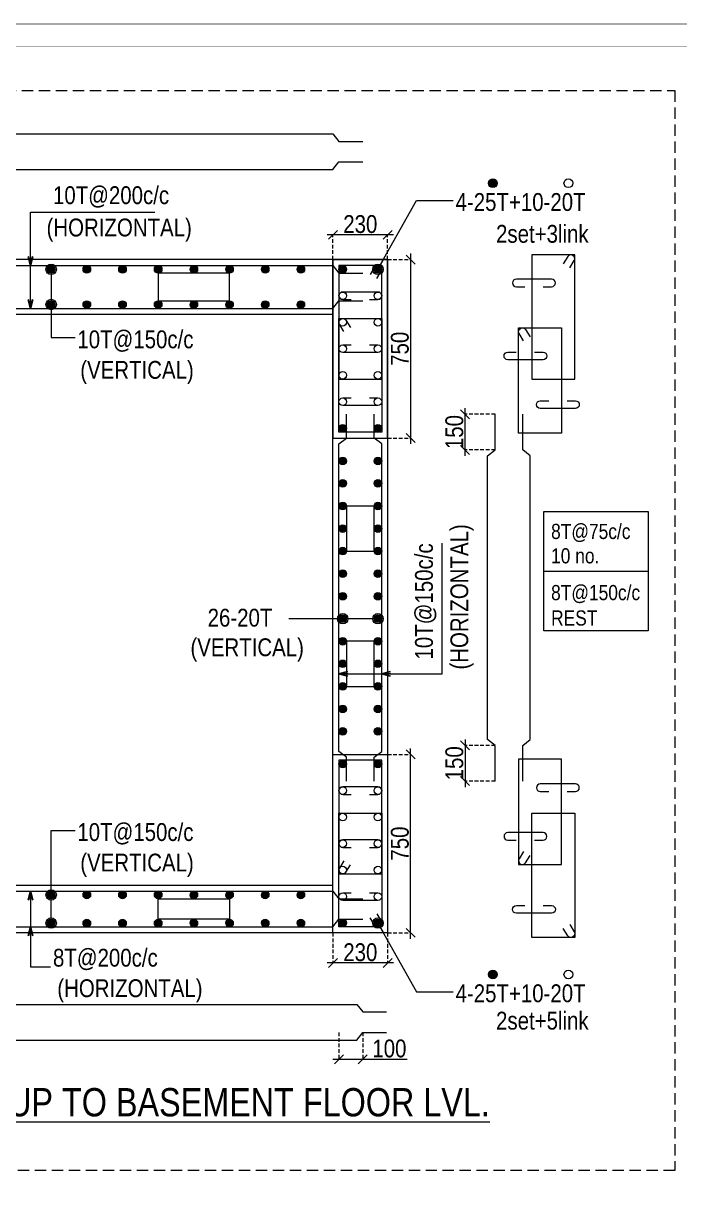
# Model space of a CAD drawing. Header units: millimetres. Extents: x 1112055 to 3390982, y -148532 to 766891.
# Drawn here: x 2258776 to 2269805, y 266393 to 286292 of the extents above; entities that cross this region are included whole.
import ezdxf

# ---------------------------------------------------------------- set-up
doc = ezdxf.new("R2010")
doc.units = ezdxf.units.MM
doc.header["$PDMODE"] = 35
doc.header["$PDSIZE"] = -25
doc.linetypes.add('DASHED2', pattern=[0.375, 0.25, -0.125])
doc.linetypes.add('Hidden', pattern=[9.525, 6.35, -3.175])
for name, color, linetype, lineweight in [('B COL. SIZE DIM', 220, 'Continuous', 25), ('B COLUMN', 1, 'Hidden', 9), ('B P.C.C', 251, 'Continuous', 0), ('B STEEL', 34, 'Continuous', 15), ('B STEEL TEXT', 7, 'Continuous', 15), ('B TITLE BLOCK', 250, 'Continuous', 0)]:
    doc.layers.add(name, color=color, linetype=linetype, lineweight=lineweight)
doc.styles.add('ARIAL', font='arial.ttf')
doc.styles.add('dim inside', font='romans.shx', dxfattribs={"width": 0.8, "height": 125})
doc.styles.add('SWINC', font='swissc.ttf')
doc.dimstyles.new('DIM 1', dxfattribs={"dimscale": 0, "dimtxt": 230, "dimasz": 150, "dimexe": 0.18, "dimexo": 0.0625, "dimgap": 0.5, "dimtad": 1, "dimdec": 0, "dimzin": 0, "dimdsep": 46, "dimtxsty": 'ARIAL', "dimblk": 'OBLIQUE', "dimcen": 6, "dimse1": 1, "dimse2": 1, "dimclrd": 256, "dimclrt": 256, "dimadec": 0, "dimazin": 2, "dimtfac": 0.75, "dimtdec": 0, "dimtix": 1, "dimtofl": 0, "dimtmove": 1, "dimatfit": 3, "dimldrblk": 'OPEN30', "dimfxl": 0.18, "dimfrac": 1, "dimtolj": 1, "dimtzin": 0, "dimlwd": -1, "dimarcsym": 0})
doc.dimstyles.new('dim inside', dxfattribs={"dimtxt": 125, "dimasz": 100, "dimexe": 0, "dimexo": 0, "dimgap": 10, "dimtad": 0, "dimdec": 0, "dimzin": 0, "dimdsep": 46, "dimtxsty": 'dim inside', "dimblk": 'SMALL', "dimcen": 0.09, "dimadec": 0, "dimazin": 0, "dimtfac": 1, "dimtdec": 0, "dimtofl": 0, "dimtmove": 0, "dimatfit": 3, "dimfxl": 1, "dimtolj": 1, "dimtzin": 0, "dimarcsym": 2})

# ---------------------------------------------------------------- blocks, each defined once
blk = doc.blocks.new('_Oblique')
at = {"color": 0, "linetype": 'ByBlock', "lineweight": -2}
blk.add_line((-0.5, -0.5), (0.5, 0.5), dxfattribs=at)
blk = doc.blocks.new('_Open30')
at = {"color": 0, "linetype": 'ByBlock', "lineweight": -2}
for p, q in [((-1, 0.27), (0, 0)), ((0, 0), (-1, -0.27)), ((0, 0), (-1, 0))]:
    blk.add_line(p, q, dxfattribs=at)
blk = doc.blocks.new('*D667')
at = {"layer": 'B COL. SIZE DIM', "color": 250, "lineweight": 9, "ltscale": 250, "transparency": 16777216}
blk.add_line((2264999, 282742), (2263879, 282742), dxfattribs=at)
at = {"layer": 'B COL. SIZE DIM', "color": 250, "linetype": 'DASHED2', "lineweight": 9, "ltscale": 250, "transparency": 16777216}
for p, q in [((2263979, 282326), (2263979, 282742)), ((2264899, 282326), (2264899, 282742))]:
    blk.add_line(p, q, dxfattribs=at)
at = {"layer": 'Defpoints', "color": 0, "ltscale": 250, "transparency": 16777216}
for p in [(2263979, 282742), (2263979, 282326), (2264899, 282326)]:
    blk.add_point(p, dxfattribs=at)
at = {"layer": 'B COL. SIZE DIM', "color": 250, "lineweight": 9, "ltscale": 250, "transparency": 16777216, "xscale": 150, "yscale": 150, "zscale": 150, "rotation": 180}
blk.add_blockref('_Oblique', (2263979, 282742), dxfattribs=at)
at = {"layer": 'B COL. SIZE DIM', "color": 250, "lineweight": 9, "ltscale": 250, "transparency": 16777216, "xscale": 150, "yscale": 150, "zscale": 150}
blk.add_blockref('_Oblique', (2264899, 282742), dxfattribs=at)
at = {"layer": 'B COL. SIZE DIM', "color": 6, "ltscale": 250, "transparency": 16777216, "insert": (2264439, 282921), "char_height": 300, "attachment_point": 5, "style": 'SWINC'}
blk.add_mtext('\\A1;230', dxfattribs=at)
blk = doc.blocks.new('*D668')
at = {"layer": 'B COL. SIZE DIM', "color": 250, "lineweight": 9, "ltscale": 250, "transparency": 16777216}
blk.add_line((2265284, 282426), (2265284, 279226), dxfattribs=at)
at = {"layer": 'B COL. SIZE DIM', "color": 250, "linetype": 'DASHED2', "lineweight": 9, "ltscale": 250, "transparency": 16777216}
for p, q in [((2264899, 282326), (2265284, 282326)), ((2264899, 279326), (2265284, 279326))]:
    blk.add_line(p, q, dxfattribs=at)
at = {"layer": 'Defpoints', "color": 0, "ltscale": 250, "transparency": 16777216}
for p in [(2264899, 282326), (2264899, 279326), (2265284, 279326)]:
    blk.add_point(p, dxfattribs=at)
at = {"layer": 'B COL. SIZE DIM', "color": 250, "lineweight": 9, "ltscale": 250, "transparency": 16777216, "xscale": 150, "yscale": 150, "zscale": 150}
for p, rotation in [((2265284, 282326), 90), ((2265284, 279326), 270)]:
    blk.add_blockref('_Oblique', p, dxfattribs=dict(at, rotation=rotation))
at = {"layer": 'B COL. SIZE DIM', "color": 6, "ltscale": 250, "transparency": 16777216, "insert": (2265105, 280826), "char_height": 300, "attachment_point": 5, "rotation": 90, "style": 'SWINC'}
blk.add_mtext('\\A1;750', dxfattribs=at)
blk = doc.blocks.new('*D663')
at = {"layer": 'B COL. SIZE DIM', "color": 250, "linetype": 'DASHED2', "lineweight": 9, "ltscale": 250, "transparency": 16777216}
for p, q in [((2263979, 271008), (2263979, 270501)), ((2264899, 271008), (2264899, 270501))]:
    blk.add_line(p, q, dxfattribs=at)
at = {"layer": 'B COL. SIZE DIM', "color": 250, "lineweight": 9, "ltscale": 250, "transparency": 16777216}
blk.add_line((2264999, 270501), (2263879, 270501), dxfattribs=at)
at = {"layer": 'Defpoints', "color": 0, "ltscale": 250, "transparency": 16777216}
for p in [(2263979, 271008), (2264899, 271008), (2263979, 270501)]:
    blk.add_point(p, dxfattribs=at)
at = {"layer": 'B COL. SIZE DIM', "color": 250, "lineweight": 9, "ltscale": 250, "transparency": 16777216, "xscale": 150, "yscale": 150, "zscale": 150, "rotation": 180}
blk.add_blockref('_Oblique', (2263979, 270501), dxfattribs=at)
at = {"layer": 'B COL. SIZE DIM', "color": 250, "lineweight": 9, "ltscale": 250, "transparency": 16777216, "xscale": 150, "yscale": 150, "zscale": 150}
blk.add_blockref('_Oblique', (2264899, 270501), dxfattribs=at)
at = {"layer": 'B COL. SIZE DIM', "color": 6, "ltscale": 250, "transparency": 16777216, "insert": (2264439, 270680), "char_height": 300, "attachment_point": 5, "style": 'SWINC'}
blk.add_mtext('\\A1;230', dxfattribs=at)
blk = doc.blocks.new('*D664')
at = {"layer": 'B COL. SIZE DIM', "color": 250, "lineweight": 9, "ltscale": 250, "transparency": 16777216}
blk.add_line((2266201, 274258), (2266201, 273458), dxfattribs=at)
at = {"layer": 'B COL. SIZE DIM', "color": 250, "linetype": 'DASHED2', "lineweight": 9, "ltscale": 250, "transparency": 16777216}
for p, q in [((2266706, 274158), (2266201, 274158)), ((2266706, 273558), (2266201, 273558))]:
    blk.add_line(p, q, dxfattribs=at)
at = {"layer": 'Defpoints', "color": 0, "ltscale": 250, "transparency": 16777216}
for p in [(2266706, 274158), (2266201, 273558), (2266706, 273558)]:
    blk.add_point(p, dxfattribs=at)
at = {"layer": 'B COL. SIZE DIM', "color": 250, "lineweight": 9, "ltscale": 250, "transparency": 16777216, "xscale": 150, "yscale": 150, "zscale": 150}
for p, rotation in [((2266201, 274158), 90), ((2266201, 273558), 270)]:
    blk.add_blockref('_Oblique', p, dxfattribs=dict(at, rotation=rotation))
at = {"layer": 'B COL. SIZE DIM', "color": 6, "ltscale": 250, "transparency": 16777216, "insert": (2266022, 273858), "char_height": 300, "attachment_point": 5, "rotation": 90, "style": 'SWINC'}
blk.add_mtext('\\A1;150', dxfattribs=at)
blk = doc.blocks.new('*D665')
at = {"layer": 'B COL. SIZE DIM', "color": 250, "lineweight": 9, "ltscale": 250, "transparency": 16777216}
blk.add_line((2266201, 279026), (2266201, 279826), dxfattribs=at)
at = {"layer": 'B COL. SIZE DIM', "color": 250, "linetype": 'DASHED2', "lineweight": 9, "ltscale": 250, "transparency": 16777216}
for p, q in [((2266706, 279726), (2266201, 279726)), ((2266706, 279126), (2266201, 279126))]:
    blk.add_line(p, q, dxfattribs=at)
at = {"layer": 'Defpoints', "color": 0, "ltscale": 250, "transparency": 16777216}
for p in [(2266201, 279726), (2266706, 279726), (2266706, 279126)]:
    blk.add_point(p, dxfattribs=at)
at = {"layer": 'B COL. SIZE DIM', "color": 250, "lineweight": 9, "ltscale": 250, "transparency": 16777216, "xscale": 150, "yscale": 150, "zscale": 150}
for p, rotation in [((2266201, 279726), 90), ((2266201, 279126), 270)]:
    blk.add_blockref('_Oblique', p, dxfattribs=dict(at, rotation=rotation))
at = {"layer": 'B COL. SIZE DIM', "color": 6, "ltscale": 250, "transparency": 16777216, "insert": (2266022, 279426), "char_height": 300, "attachment_point": 5, "rotation": 90, "style": 'SWINC'}
blk.add_mtext('\\A1;150', dxfattribs=at)
blk = doc.blocks.new('*D666')
at = {"layer": 'B COL. SIZE DIM', "color": 250, "linetype": 'DASHED2', "lineweight": 9, "ltscale": 250, "transparency": 16777216}
for p, q in [((2264079, 269333), (2264079, 268883)), ((2264479, 269333), (2264479, 268883))]:
    blk.add_line(p, q, dxfattribs=at)
at = {"layer": 'B COL. SIZE DIM', "color": 250, "lineweight": 9, "ltscale": 250, "transparency": 16777216}
for p, q in [((2263979, 268883), (2264479, 268883)), ((2264479, 268883), (2265227, 268883))]:
    blk.add_line(p, q, dxfattribs=at)
at = {"layer": 'Defpoints', "color": 0, "ltscale": 250, "transparency": 16777216}
for p in [(2264079, 269333), (2264479, 269333), (2264479, 268883)]:
    blk.add_point(p, dxfattribs=at)
at = {"layer": 'B COL. SIZE DIM', "color": 250, "lineweight": 9, "ltscale": 250, "transparency": 16777216, "xscale": 150, "yscale": 150, "zscale": 150, "rotation": 180}
blk.add_blockref('_Oblique', (2264079, 268883), dxfattribs=at)
at = {"layer": 'B COL. SIZE DIM', "color": 250, "lineweight": 9, "ltscale": 250, "transparency": 16777216, "xscale": 150, "yscale": 150, "zscale": 150}
blk.add_blockref('_Oblique', (2264479, 268883), dxfattribs=at)
at = {"layer": 'B COL. SIZE DIM', "color": 6, "ltscale": 250, "transparency": 16777216, "insert": (2264928, 269062), "char_height": 300, "attachment_point": 5, "style": 'SWINC'}
blk.add_mtext('\\A1;100', dxfattribs=at)
blk = doc.blocks.new('*D669')
at = {"layer": 'B COL. SIZE DIM', "color": 250, "linetype": 'DASHED2', "lineweight": 9, "ltscale": 250, "transparency": 16777216}
for p, q in [((2264899, 274008), (2265284, 274008)), ((2264899, 271008), (2265284, 271008))]:
    blk.add_line(p, q, dxfattribs=at)
at = {"layer": 'B COL. SIZE DIM', "color": 250, "lineweight": 9, "ltscale": 250, "transparency": 16777216}
blk.add_line((2265284, 270908), (2265284, 274108), dxfattribs=at)
at = {"layer": 'Defpoints', "color": 0, "ltscale": 250, "transparency": 16777216}
for p in [(2264899, 274008), (2265284, 274008), (2264899, 271008)]:
    blk.add_point(p, dxfattribs=at)
at = {"layer": 'B COL. SIZE DIM', "color": 250, "lineweight": 9, "ltscale": 250, "transparency": 16777216, "xscale": 150, "yscale": 150, "zscale": 150}
for p, rotation in [((2265284, 274008), 90), ((2265284, 271008), 270)]:
    blk.add_blockref('_Oblique', p, dxfattribs=dict(at, rotation=rotation))
at = {"layer": 'B COL. SIZE DIM', "color": 6, "ltscale": 250, "transparency": 16777216, "insert": (2265105, 272508), "char_height": 300, "attachment_point": 5, "rotation": 90, "style": 'SWINC'}
blk.add_mtext('\\A1;750', dxfattribs=at)

msp = doc.modelspace()

# ---------------------------------------------------------------- hatches: boundary and pattern name
at = {"layer": 'B STEEL', "lineweight": 13}
h = msp.add_hatch(color=256, dxfattribs=at)
h.dxf.hatch_style = 1
edge = h.paths.add_edge_path()
edge.add_arc((2266670, 283608.4), 73.3, 0, 360)
at = {"layer": 'B STEEL', "lineweight": 9, "ltscale": 0.5}
h = msp.add_hatch(color=34, dxfattribs=at)
edge = h.paths.add_edge_path()
edge.add_arc((2259238.9, 282162.1), 64, 0, 360)
h = msp.add_hatch(color=34, dxfattribs=at)
edge = h.paths.add_edge_path()
edge.add_arc((2259838.9, 282162.1), 64, 0, 360)
h = msp.add_hatch(color=34, dxfattribs=at)
edge = h.paths.add_edge_path()
edge.add_arc((2260438.9, 282162.1), 64, 180, 540, ccw=False)
h = msp.add_hatch(color=34, dxfattribs=at)
edge = h.paths.add_edge_path()
edge.add_arc((2261038.9, 282162.1), 64, 0, 360)
h = msp.add_hatch(color=34, dxfattribs=at)
edge = h.paths.add_edge_path()
edge.add_arc((2261638.9, 282162.1), 64, 0, 360)
h = msp.add_hatch(color=34, dxfattribs=at)
edge = h.paths.add_edge_path()
edge.add_arc((2262238.9, 282162.1), 64, 0, 360)
h = msp.add_hatch(color=34, dxfattribs=at)
edge = h.paths.add_edge_path()
edge.add_arc((2262838.9, 282162.1), 64, 0, 360)
h = msp.add_hatch(color=34, dxfattribs=at)
edge = h.paths.add_edge_path()
edge.add_arc((2263438.9, 282162.1), 64, 0, 360)
h = msp.add_hatch(color=34, dxfattribs=at)
edge = h.paths.add_edge_path()
edge.add_arc((2264142.9, 282162.1), 64, 360, 720, ccw=False)
h = msp.add_hatch(color=34, dxfattribs=at)
edge = h.paths.add_edge_path()
edge.add_arc((2264734.9, 282162.1), 64, -180, 180)
h = msp.add_hatch(color=34, dxfattribs=at)
edge = h.paths.add_edge_path()
edge.add_arc((2259238.9, 281570.1), 64, 0, 360)
h = msp.add_hatch(color=34, dxfattribs=at)
edge = h.paths.add_edge_path()
edge.add_arc((2259838.9, 281570.1), 64, 0, 360)
h = msp.add_hatch(color=34, dxfattribs=at)
edge = h.paths.add_edge_path()
edge.add_arc((2260438.9, 281570.1), 64, 180, 540, ccw=False)
h = msp.add_hatch(color=34, dxfattribs=at)
edge = h.paths.add_edge_path()
edge.add_arc((2261038.9, 281570.1), 64, 0, 360)
h = msp.add_hatch(color=34, dxfattribs=at)
edge = h.paths.add_edge_path()
edge.add_arc((2261638.9, 281570.1), 64, 0, 360)
h = msp.add_hatch(color=34, dxfattribs=at)
edge = h.paths.add_edge_path()
edge.add_arc((2262238.9, 281570.1), 64, 0, 360)
h = msp.add_hatch(color=34, dxfattribs=at)
edge = h.paths.add_edge_path()
edge.add_arc((2262838.9, 281570.1), 64, 0, 360)
h = msp.add_hatch(color=34, dxfattribs=at)
edge = h.paths.add_edge_path()
edge.add_arc((2263438.9, 281570.1), 64, 0, 360)
h = msp.add_hatch(color=34, dxfattribs=at)
edge = h.paths.add_edge_path()
edge.add_arc((2264142.9, 279490.1), 64, 0, 360)
h = msp.add_hatch(color=34, dxfattribs=at)
edge = h.paths.add_edge_path()
edge.add_arc((2264734.9, 279490.1), 64, 540, 900, ccw=False)
h = msp.add_hatch(color=34, dxfattribs=at)
edge = h.paths.add_edge_path()
edge.add_arc((2264142.9, 278941.1), 64, 360, 720, ccw=False)
h = msp.add_hatch(color=34, dxfattribs=at)
edge = h.paths.add_edge_path()
edge.add_arc((2264734.9, 278941.1), 64, -180, 180)
h = msp.add_hatch(color=34, dxfattribs=at)
edge = h.paths.add_edge_path()
edge.add_arc((2264142.9, 278562.1), 64, 360, 720, ccw=False)
h = msp.add_hatch(color=34, dxfattribs=at)
edge = h.paths.add_edge_path()
edge.add_arc((2264734.9, 278562.1), 64, -180, 180)
h = msp.add_hatch(color=34, dxfattribs=at)
edge = h.paths.add_edge_path()
edge.add_arc((2264142.9, 278183.1), 64, 360, 720, ccw=False)
h = msp.add_hatch(color=34, dxfattribs=at)
edge = h.paths.add_edge_path()
edge.add_arc((2264734.9, 278183.1), 64, -180, 180)
h = msp.add_hatch(color=34, dxfattribs=at)
edge = h.paths.add_edge_path()
edge.add_arc((2264142.9, 277804.1), 64, 360, 720, ccw=False)
h = msp.add_hatch(color=34, dxfattribs=at)
edge = h.paths.add_edge_path()
edge.add_arc((2264734.9, 277804.1), 64, -180, 180)
h = msp.add_hatch(color=34, dxfattribs=at)
edge = h.paths.add_edge_path()
edge.add_arc((2264142.9, 277425.1), 64, 360, 720, ccw=False)
h = msp.add_hatch(color=34, dxfattribs=at)
edge = h.paths.add_edge_path()
edge.add_arc((2264734.9, 277425.1), 64, -180, 180)
h = msp.add_hatch(color=34, dxfattribs=at)
edge = h.paths.add_edge_path()
edge.add_arc((2264142.9, 277046.1), 64, 360, 720, ccw=False)
h = msp.add_hatch(color=34, dxfattribs=at)
edge = h.paths.add_edge_path()
edge.add_arc((2264734.9, 277046.1), 64, -180, 180)
h = msp.add_hatch(color=34, dxfattribs=at)
edge = h.paths.add_edge_path()
edge.add_arc((2264142.9, 276667.1), 64, 360, 720, ccw=False)
h = msp.add_hatch(color=34, dxfattribs=at)
edge = h.paths.add_edge_path()
edge.add_arc((2264734.9, 276667.1), 64, -180, 180)
h = msp.add_hatch(color=34, dxfattribs=at)
edge = h.paths.add_edge_path()
edge.add_arc((2264142.9, 276288.1), 64, 360, 720, ccw=False)
h = msp.add_hatch(color=34, dxfattribs=at)
edge = h.paths.add_edge_path()
edge.add_arc((2264734.9, 276288.1), 64, -180, 180)
h = msp.add_hatch(color=34, dxfattribs=at)
edge = h.paths.add_edge_path()
edge.add_arc((2264142.9, 275909.1), 64, 360, 720, ccw=False)
h = msp.add_hatch(color=34, dxfattribs=at)
edge = h.paths.add_edge_path()
edge.add_arc((2264734.9, 275909.1), 64, -180, 180)
h = msp.add_hatch(color=34, dxfattribs=at)
edge = h.paths.add_edge_path()
edge.add_arc((2264142.9, 275530.1), 64, 360, 720, ccw=False)
h = msp.add_hatch(color=34, dxfattribs=at)
edge = h.paths.add_edge_path()
edge.add_arc((2264734.9, 275530.1), 64, -180, 180)
h = msp.add_hatch(color=34, dxfattribs=at)
edge = h.paths.add_edge_path()
edge.add_arc((2264142.9, 275151.1), 64, 360, 720, ccw=False)
h = msp.add_hatch(color=34, dxfattribs=at)
edge = h.paths.add_edge_path()
edge.add_arc((2264734.9, 275151.1), 64, -180, 180)
h = msp.add_hatch(color=34, dxfattribs=at)
edge = h.paths.add_edge_path()
edge.add_arc((2264142.9, 274772.1), 64, 360, 720, ccw=False)
h = msp.add_hatch(color=34, dxfattribs=at)
edge = h.paths.add_edge_path()
edge.add_arc((2264734.9, 274772.1), 64, -180, 180)
h = msp.add_hatch(color=34, dxfattribs=at)
edge = h.paths.add_edge_path()
edge.add_arc((2264142.9, 274393.1), 64, 360, 720, ccw=False)
h = msp.add_hatch(color=34, dxfattribs=at)
edge = h.paths.add_edge_path()
edge.add_arc((2264734.9, 274393.1), 64, -180, 180)
h = msp.add_hatch(color=34, dxfattribs=at)
edge = h.paths.add_edge_path()
edge.add_arc((2264142.9, 273844.1), 64, 360, 720, ccw=False)
h = msp.add_hatch(color=34, dxfattribs=at)
edge = h.paths.add_edge_path()
edge.add_arc((2264734.9, 273844.1), 64, -180, 180)
h = msp.add_hatch(color=34, dxfattribs=at)
edge = h.paths.add_edge_path()
edge.add_arc((2259238.9, 271644.1), 64, 0, 360)
h = msp.add_hatch(color=34, dxfattribs=at)
edge = h.paths.add_edge_path()
edge.add_arc((2259838.9, 271644.1), 64, 0, 360)
h = msp.add_hatch(color=34, dxfattribs=at)
edge = h.paths.add_edge_path()
edge.add_arc((2260438.9, 271644.1), 64, 180, 540, ccw=False)
h = msp.add_hatch(color=34, dxfattribs=at)
edge = h.paths.add_edge_path()
edge.add_arc((2261038.9, 271644.1), 64, 0, 360)
h = msp.add_hatch(color=34, dxfattribs=at)
edge = h.paths.add_edge_path()
edge.add_arc((2261638.9, 271644.1), 64, 0, 360)
h = msp.add_hatch(color=34, dxfattribs=at)
edge = h.paths.add_edge_path()
edge.add_arc((2262238.9, 271644.1), 64, 0, 360)
h = msp.add_hatch(color=34, dxfattribs=at)
edge = h.paths.add_edge_path()
edge.add_arc((2262838.9, 271644.1), 64, 0, 360)
h = msp.add_hatch(color=34, dxfattribs=at)
edge = h.paths.add_edge_path()
edge.add_arc((2263438.9, 271644.1), 64, 0, 360)
h = msp.add_hatch(color=34, dxfattribs=at)
edge = h.paths.add_edge_path()
edge.add_arc((2259238.9, 271172.1), 64, 0, 360)
h = msp.add_hatch(color=34, dxfattribs=at)
edge = h.paths.add_edge_path()
edge.add_arc((2259838.9, 271172.1), 64, 0, 360)
h = msp.add_hatch(color=34, dxfattribs=at)
edge = h.paths.add_edge_path()
edge.add_arc((2260438.9, 271172.1), 64, 180, 540, ccw=False)
h = msp.add_hatch(color=34, dxfattribs=at)
edge = h.paths.add_edge_path()
edge.add_arc((2261038.9, 271172.1), 64, 0, 360)
h = msp.add_hatch(color=34, dxfattribs=at)
edge = h.paths.add_edge_path()
edge.add_arc((2261638.9, 271172.1), 64, 0, 360)
h = msp.add_hatch(color=34, dxfattribs=at)
edge = h.paths.add_edge_path()
edge.add_arc((2262238.9, 271172.1), 64, 0, 360)
h = msp.add_hatch(color=34, dxfattribs=at)
edge = h.paths.add_edge_path()
edge.add_arc((2262838.9, 271172.1), 64, 0, 360)
h = msp.add_hatch(color=34, dxfattribs=at)
edge = h.paths.add_edge_path()
edge.add_arc((2263438.9, 271172.1), 64, 0, 360)
h = msp.add_hatch(color=34, dxfattribs=at)
edge = h.paths.add_edge_path()
edge.add_arc((2264142.9, 271172.1), 64, 0, 360)
h = msp.add_hatch(color=34, dxfattribs=at)
edge = h.paths.add_edge_path()
edge.add_arc((2264734.9, 271172.1), 64, 540, 900, ccw=False)
at = {"layer": 'B STEEL', "lineweight": 13}
h = msp.add_hatch(color=256, dxfattribs=at)
h.dxf.hatch_style = 1
edge = h.paths.add_edge_path()
edge.add_arc((2266670, 270306.1), 73.3, 0, 360)

# ---------------------------------------------------------------- linework, layer by layer
at = {"layer": 'B COLUMN', "color": 1, "linetype": 'ByBlock', "lineweight": 20}
for points in [[(2263978.9, 282326.1), (2264898.9, 282326.1), (2264898.9, 271008.1), (2254378.9, 271008.1), (2254378.9, 282326.1), (2255298.9, 282326.1), (2255298.9, 271808.1), (2263978.9, 271808.1)], [(2255298.9, 281406.1), (2263978.9, 281406.1), (2263978.9, 282326.1), (2255298.9, 282326.1)], [(2263978.9, 282326.1), (2264898.9, 282326.1), (2264898.9, 271008.1), (2263978.9, 271008.1)], [(2263978.9, 279326.1), (2264898.9, 279326.1), (2264898.9, 282326.1), (2263978.9, 282326.1)], [(2263978.9, 274008.1), (2264898.9, 274008.1), (2264898.9, 271008.1), (2263978.9, 271008.1)]]:
    msp.add_lwpolyline(points, close=True, dxfattribs=at)
at = {"layer": 'B P.C.C', "color": 250, "lineweight": 0, "ltscale": 30}
msp.add_line((2267526.7, 277089.8), (2269279.8, 277089.8), dxfattribs=at)
at = {"layer": 'B P.C.C', "color": 250, "linetype": 'Hidden', "lineweight": 0, "ltscale": 30}
msp.add_lwpolyline([(2250457.6, 285169), (2269729.4, 285169), (2269729.4, 267010.8), (2250457.6, 267010.8)], close=True, dxfattribs=at)
at = {"layer": 'B P.C.C', "color": 250, "lineweight": 0, "ltscale": 30}
msp.add_lwpolyline([(2267526.7, 278092.4), (2269279.8, 278092.4), (2269279.8, 276087.2), (2267526.7, 276087.2)], close=True, dxfattribs=at)
at = {"layer": 'B STEEL', "lineweight": 13}
for points in [[(2254798.9, 284312.8), (2255198.9, 284312.8), (2255298.9, 284440.9), (2263978.9, 284440.9), (2264078.9, 284312.8), (2264478.9, 284312.8)], [(2254798.9, 283968.9), (2255198.9, 283968.9), (2255298.9, 283840.9), (2263978.9, 283840.9), (2264078.9, 283968.9), (2264478.9, 283968.9)], [(2254798.9, 282098.1), (2255198.9, 282098.1), (2255298.9, 282226.1), (2263978.9, 282226.1), (2264078.9, 282098.1), (2264478.9, 282098.1)], [(2254798.9, 281634.1), (2255198.9, 281634.1), (2255298.9, 281506.1), (2263978.9, 281506.1), (2264078.9, 281634.1), (2264478.9, 281634.1)], [(2264207, 273558.1), (2264207, 273958.1), (2264078.9, 274058.1), (2264078.9, 279226.1), (2264207, 279326.1), (2264207, 279726.1)], [(2264670.9, 273558.1), (2264670.9, 273958.1), (2264798.9, 274058.1), (2264798.9, 279226.1), (2264670.9, 279326.1), (2264670.9, 279726.1)], [(2266706.3, 273558.1), (2266706.3, 274158.1), (2266578.2, 274258.1), (2266578.2, 279026.1), (2266706.3, 279126.1), (2266706.3, 279726.1)], [(2267170.2, 273558.1), (2267170.2, 274158.1), (2267298.2, 274258.1), (2267298.2, 279026.1), (2267170.2, 279126.1), (2267170.2, 279726.1)], [(2254798.9, 271580.1), (2255198.9, 271580.1), (2255298.9, 271708.1), (2263978.9, 271708.1), (2264078.9, 271580.1), (2264478.9, 271580.1)], [(2254798.9, 271236.1), (2255198.9, 271236.1), (2255298.9, 271108.1), (2263978.9, 271108.1), (2264078.9, 271236.1), (2264478.9, 271236.1)], [(2254798.9, 269677.3), (2255198.9, 269677.3), (2255298.9, 269805.3), (2264378.9, 269805.3), (2264478.9, 269677.3), (2264878.9, 269677.3)], [(2254798.9, 269333.4), (2255198.9, 269333.4), (2255298.9, 269205.3), (2264378.9, 269205.3), (2264478.9, 269333.4), (2264878.9, 269333.4)]]:
    msp.add_lwpolyline(points, dxfattribs=at)
for points in [[(2267325.6, 280316.8), (2268045.6, 280316.8), (2268045.6, 282406), (2267325.6, 282406)], [(2264078.9, 280316.8), (2264798.9, 280316.8), (2264798.9, 282226.1), (2264078.9, 282226.1)], [(2264078.9, 281335.5), (2264798.9, 281335.5), (2264798.9, 279426.1), (2264078.9, 279426.1)], [(2267101.6, 281179), (2267821.6, 281179), (2267821.6, 279406), (2267101.6, 279406)], [(2264078.9, 271998.8), (2264798.9, 271998.8), (2264798.9, 273908.1), (2264078.9, 273908.1)], [(2267101.6, 272155.2), (2267821.6, 272155.2), (2267821.6, 273928.2), (2267101.6, 273928.2)], [(2264078.9, 273017.4), (2264798.9, 273017.4), (2264798.9, 271108.1), (2264078.9, 271108.1)], [(2267325.6, 273017.4), (2268045.6, 273017.4), (2268045.6, 270928.2), (2267325.6, 270928.2)]]:
    msp.add_lwpolyline(points, close=True, dxfattribs=at)
at = {"layer": 'B STEEL', "color": 34, "lineweight": 9, "ltscale": 0.5}
for points in [[(2267961.4, 282186.9), (2268036.1, 282308.4, 1), (2267927.1, 282375.5), (2267852.3, 282254.1)], [(2264714.7, 282007.1), (2264789.4, 282128.5, 1), (2264680.4, 282195.6), (2264605.6, 282074.2)], [(2267512.9, 281869), (2267655.6, 281869, 1), (2267655.6, 281997), (2267063.6, 281997, 1), (2267063.6, 281869), (2267206.2, 281869)], [(2264592.3, 281652.7), (2264734.9, 281652.7, 1), (2264734.9, 281780.8), (2264142.9, 281780.8, 1), (2264142.9, 281652.7), (2264285.6, 281652.7)], [(2264163.2, 281116.4), (2264088.4, 281237.9, -1), (2264197.5, 281305), (2264272.2, 281183.5)], [(2267185.9, 280960), (2267111.1, 281081.4, -1), (2267220.2, 281148.6), (2267295, 281027.1)], [(2264592.3, 280890.1), (2264734.9, 280890.1, -1), (2264734.9, 280762.1), (2264142.9, 280762.1, -1), (2264142.9, 280890.1), (2264285.6, 280890.1)], [(2267369.4, 280770), (2267512.1, 280770, -1), (2267512.1, 280642), (2266920.1, 280642, -1), (2266920.1, 280770), (2267062.7, 280770)], [(2264592.3, 279999.5), (2264734.9, 279999.5, -1), (2264734.9, 279871.4), (2264142.9, 279871.4, -1), (2264142.9, 279999.5), (2264285.6, 279999.5)], [(2267916.2, 279952), (2268058.8, 279952, -1), (2268058.8, 279824), (2267466.8, 279824, -1), (2267466.8, 279952), (2267609.5, 279952)], [(2264592.3, 273334.7), (2264734.9, 273334.7, 1), (2264734.9, 273462.8), (2264142.9, 273462.8, 1), (2264142.9, 273334.7), (2264285.6, 273334.7)], [(2267916.2, 273382.2), (2268058.8, 273382.2, 1), (2268058.8, 273510.2), (2267466.8, 273510.2, 1), (2267466.8, 273382.2), (2267609.5, 273382.2)], [(2267369.4, 272564.2), (2267512.1, 272564.2, 1), (2267512.1, 272692.2), (2266920.1, 272692.2, 1), (2266920.1, 272564.2), (2267062.7, 272564.2)], [(2264592.3, 272444.1), (2264734.9, 272444.1, 1), (2264734.9, 272572.1), (2264142.9, 272572.1, 1), (2264142.9, 272444.1), (2264285.6, 272444.1)], [(2264163.2, 272217.8), (2264088.4, 272096.3, 1), (2264197.5, 272029.2), (2264272.2, 272150.7)], [(2267185.9, 272374.2), (2267111.1, 272252.8, 1), (2267220.2, 272185.7), (2267295, 272307.1)], [(2264592.3, 271681.5), (2264734.9, 271681.5, -1), (2264734.9, 271553.4), (2264142.9, 271553.4, -1), (2264142.9, 271681.5), (2264285.6, 271681.5)], [(2267512.9, 271465.2), (2267655.6, 271465.2, -1), (2267655.6, 271337.2), (2267063.6, 271337.2, -1), (2267063.6, 271465.2), (2267206.2, 271465.2)], [(2264714.7, 271327.2), (2264789.4, 271205.7, -1), (2264680.4, 271138.6), (2264605.6, 271260)], [(2267961.4, 271147.3), (2268036.1, 271025.8, -1), (2267927.1, 270958.7), (2267852.3, 271080.1)]]:
    msp.add_lwpolyline(points, format="xyb", dxfattribs=at)
at = {"layer": 'B STEEL', "color": 3, "lineweight": 13}
for points in [[(2261038.8, 282098.1), (2261038.8, 281634.1), (2262238.8, 281634.1), (2262238.8, 282098.1)], [(2264670.9, 278183.1), (2264207, 278183.1), (2264207, 277425.1), (2264670.9, 277425.1)], [(2264670.9, 275909.1), (2264207, 275909.1), (2264207, 275151.1), (2264670.9, 275151.1)], [(2262238.9, 271580.1), (2262238.9, 271236.1), (2261038.9, 271236.1), (2261038.9, 271580.1)]]:
    msp.add_lwpolyline(points, close=True, dxfattribs=at)
at = {"layer": 'B STEEL', "lineweight": 13}
for centre in [(2266670, 283608.4), (2267938.5, 283608.4), (2266670, 270306.1), (2267938.5, 270306.1)]:
    msp.add_circle(centre, 73.3, dxfattribs=at)
at = {"layer": 'B STEEL', "color": 34, "lineweight": 9, "ltscale": 0.5}
for centre in [(2259238.9, 282162.1), (2259838.9, 282162.1), (2260438.9, 282162.1), (2261038.9, 282162.1), (2261638.9, 282162.1), (2262238.9, 282162.1), (2262838.9, 282162.1), (2263438.9, 282162.1), (2264142.9, 282162.1), (2264734.9, 282162.1), (2264142.9, 281716.8), (2264734.9, 281716.8), (2259238.9, 281570.1), (2259838.9, 281570.1), (2260438.9, 281570.1), (2261038.9, 281570.1), (2261638.9, 281570.1), (2262238.9, 281570.1), (2262838.9, 281570.1), (2263438.9, 281570.1), (2264142.9, 281271.4), (2264734.9, 281271.4), (2264142.9, 280826.1), (2264734.9, 280826.1), (2264142.9, 280380.8), (2264734.9, 280380.8), (2264142.9, 279935.5), (2264734.9, 279935.5), (2264142.9, 279490.1), (2264734.9, 279490.1), (2264142.9, 278941.1), (2264734.9, 278941.1), (2264142.9, 278562.1), (2264734.9, 278562.1), (2264142.9, 278183.1), (2264734.9, 278183.1), (2264142.9, 277804.1), (2264734.9, 277804.1), (2264142.9, 277425.1), (2264734.9, 277425.1), (2264142.9, 277046.1), (2264734.9, 277046.1), (2264142.9, 276667.1), (2264734.9, 276667.1), (2264142.9, 276288.1), (2264734.9, 276288.1), (2264142.9, 275909.1), (2264734.9, 275909.1), (2264142.9, 275530.1), (2264734.9, 275530.1), (2264142.9, 275151.1), (2264734.9, 275151.1), (2264142.9, 274772.1), (2264734.9, 274772.1), (2264142.9, 274393.1), (2264734.9, 274393.1), (2264142.9, 273844.1), (2264734.9, 273844.1), (2264142.9, 273398.8), (2264734.9, 273398.8), (2264142.9, 272953.4), (2264734.9, 272953.4), (2264142.9, 272508.1), (2264734.9, 272508.1), (2264142.9, 272062.8), (2264734.9, 272062.8), (2259238.9, 271644.1), (2259838.9, 271644.1), (2260438.9, 271644.1), (2261038.9, 271644.1), (2261638.9, 271644.1), (2262238.9, 271644.1), (2262838.9, 271644.1), (2263438.9, 271644.1), (2264142.9, 271617.4), (2264734.9, 271617.4), (2259238.9, 271172.1), (2259838.9, 271172.1), (2260438.9, 271172.1), (2261038.9, 271172.1), (2261638.9, 271172.1), (2262238.9, 271172.1), (2262838.9, 271172.1), (2263438.9, 271172.1), (2264142.9, 271172.1), (2264734.9, 271172.1)]:
    msp.add_circle(centre, 64, dxfattribs=at)
at = {"layer": 'B TITLE BLOCK', "color": 1, "const_width": 8.39}
msp.add_lwpolyline([(2249336.4, 286287.6), (2249336.4, 238170.9), (2319723.4, 238170.9), (2319723.4, 286287.6)], close=True, dxfattribs=at)
at = {"layer": 'B TITLE BLOCK', "color": 250, "lineweight": 0, "const_width": 8.39}
msp.add_lwpolyline([(2249710.1, 285913.8), (2249710.1, 238544.6), (2319349.7, 238544.6), (2319349.7, 285913.8)], close=True, dxfattribs=at)

# ---------------------------------------------------------------- texts
at = {"layer": 'B STEEL TEXT', "lineweight": 5, "style": 'SWINC'}
for s, height, p in [('10T@200c/c', 300, (2259269.8, 283258.3)), ('4-25T+10-20T', 300, (2266041.3, 283143.7)), ('(HORIZONTAL)', 300, (2259161.9, 282715.3)), ('2set+3link', 300, (2266722.4, 282608.9)), ('10T@150c/c', 300, (2259679.7, 280834.7)), ('(VERTICAL)', 300, (2259728.8, 280321.9)), ('8T@75c/c', 255, (2267648.1, 277628.4)), ('10 no.', 255, (2267648.1, 277218.9)), ('8T@150c/c', 255, (2267648.1, 276600)), ('26-20T', 300, (2261870.9, 276155.6)), ('REST', 255, (2267648.1, 276172.9)), ('(VERTICAL)', 300, (2261581.6, 275658.4)), ('10T@150c/c', 300, (2259679.7, 272551.8)), ('(VERTICAL)', 300, (2259728.8, 272039)), ('8T@200c/c', 300, (2259269.8, 270439.6)), ('(HORIZONTAL)', 300, (2259342.4, 269926.8)), ('4-25T+10-20T', 300, (2266041.3, 269841.4)), ('2set+5link', 300, (2266722.4, 269381.4))]:
    msp.add_text(s, height=height, dxfattribs=at).set_placement(p)
for s, p in [('(HORIZONTAL)', (2266254.3, 275433.5)), ('10T@150c/c', (2265659.5, 275602.1))]:
    msp.add_text(s, height=300, rotation=90, dxfattribs=at).set_placement(p)
at = {"layer": 'B TITLE BLOCK', "color": 0, "style": 'SWINC'}
msp.add_text('%%UDETAIL OF LIFT UP TO BASEMENT FLOOR LVL.', height=475.05, dxfattribs=at).set_placement((2254280.9, 267922.6))

# ---------------------------------------------------------------- dimensions: what is measured, and where the dimension line sits
at = {"layer": 'B COL. SIZE DIM', "color": 250, "ltscale": 250}
for base, p1, p2, angle, picture, middle in [((2263978.9, 282741.8), (2264898.9, 282326.1), (2263978.9, 282326.1), 180, '*D667', (2264438.9, 282921)), ((2265283.7, 279326.1), (2264898.9, 282326.1), (2264898.9, 279326.1), 90, '*D668', (2265104.9, 280826.1)), ((2266201.1, 279726.1), (2266706.3, 279126.1), (2266706.3, 279726.1), 270, '*D665', (2266022.1, 279426.1)), ((2266201.1, 273558.1), (2266706.3, 274158.1), (2266706.3, 273558.1), 90, '*D664', (2266022.1, 273858.1)), ((2265283.7, 274008.1), (2264898.9, 271008.1), (2264898.9, 274008.1), 270, '*D669', (2265104.9, 272508.1)), ((2263978.9, 270500.7), (2264898.9, 271008.1), (2263978.9, 271008.1), 180, '*D663', (2264438.9, 270679.9)), ((2264478.9, 268882.9), (2264078.9, 269333.4), (2264478.9, 269333.4), 180, '*D666', (2264927.8, 269061.9))]:
    dim = msp.add_linear_dim(base=base, p1=p1, p2=p2, angle=angle, dimstyle='dim inside', override={"dimtxt": 300, "dimasz": 150, "dimgap": 25, "dimtad": 3, "dimlfac": 0.25, "dimtxsty": 'SWINC', "dimblk1": 'Oblique', "dimblk2": 'Oblique', "dimsah": 1, "dimdle": 100, "dimclrd": 250, "dimclre": 250, "dimclrt": 6, "dimfxl": 1000, "dimlwd": 9, "dimlwe": 9}, dxfattribs=at)
    dim.commit()
    dim.dimension.update_dxf_attribs({"geometry": picture, "text_midpoint": middle})

# ---------------------------------------------------------------- leaders
at = {"layer": 'B STEEL TEXT', "lineweight": 9}
for points in [[(2264734.9, 282162.1), (2265385.6, 283318.3), (2265998.7, 283318.3)], [(2259238.9, 282162.1), (2259238.9, 281013.3), (2259642.9, 281013.3)], [(2259238.9, 281570.1), (2259238.9, 281013.3), (2259642.9, 281013.3)], [(2264734.9, 276288.1), (2263238.4, 276288.1)], [(2264142.9, 276288.1), (2263238.4, 276288.1)], [(2259238.9, 271172.1), (2259238.9, 272730.5), (2259642.9, 272730.5)], [(2259238.9, 271644.1), (2259238.9, 272730.5), (2259642.9, 272730.5)], [(2264734.9, 271172.1), (2265385.6, 270016), (2265998.7, 270016)]]:
    msp.add_leader(points, dimstyle='DIM 1', override={"dimscale": 1, "dimasz": 175, "dimtad": 0, "dimtxsty": 'SWINC', "dimldrblk": 'DotBlank', "dimfxlon": 1, "dimarcsym": 2}, dxfattribs=at)
at = {"layer": 'B STEEL TEXT', "lineweight": 5}
for points in [[(2258889.9, 282226.1), (2258889.9, 283120.5), (2260985.2, 283120.5)], [(2258889.9, 281506.1), (2258889.9, 283120.5), (2260985.2, 283120.5)], [(2264078.9, 275362.4), (2265818, 275362.4), (2265818, 277556.6)], [(2264798.9, 275362.4), (2265818, 275362.4), (2265818, 277556.6)], [(2258889.9, 271708.1), (2258889.9, 270435.7), (2259225.7, 270435.7)], [(2258889.9, 271108.1), (2258889.9, 270435.7), (2259225.7, 270435.7)]]:
    msp.add_leader(points, dimstyle='DIM 1', override={"dimscale": 1, "dimtad": 0, "dimtxsty": 'SWINC', "dimfxlon": 1, "dimlwd": 5, "dimarcsym": 2}, dxfattribs=at)

doc.saveas('drawing.dxf')
